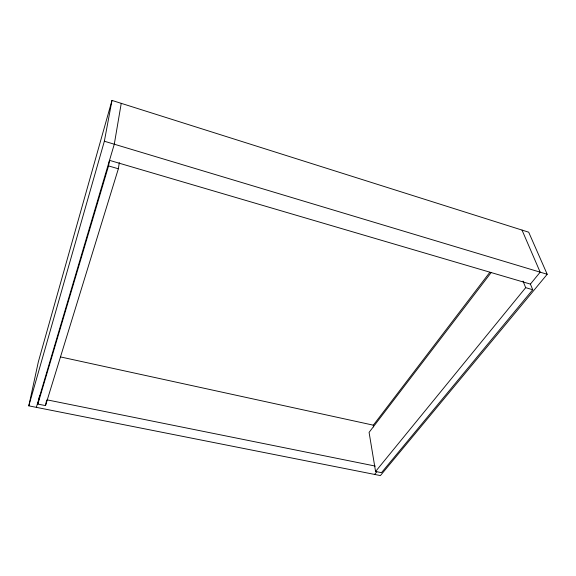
<?xml version="1.0" encoding="UTF-8"?>
<svg xmlns="http://www.w3.org/2000/svg" width="576" height="576" viewBox="0 0 576 576"><rect width="100%" height="100%" fill="white"/><g stroke="black" fill="none" stroke-linecap="round" stroke-linejoin="round"><path stroke-width="0.86" d="M39.607 395.604L37.85 404.078L45.511 405.605L118.354 168.782L119.318 162.612M121.241 103.342L114.286 144.216L36.36 407.347M37.85 404.078L108.54 165.917L109.505 160.344L530.41 284.098L532.728 289.728L381.499 472.666L375.574 471.485L369.086 432.382L491.22 272.484M28.8 405.85L104.357 141.228L111.989 100.418L528.696 232.193L547.2 274.277L380.405 475.582L28.8 405.85L38.34 361.85L111.989 100.418M45.511 405.605L46.548 400.37M373.162 425.405L489.845 272.297M375.574 471.485L525.679 287.669L523.022 281.095M374.587 474.422L376.754 471.78M530.41 284.098L540.173 272.167L522.014 230.083M46.98 399.838L375.271 466.078M60.466 356.918L373.334 425.174L373.637 426.924M108.54 165.917L118.354 168.782M525.679 287.669L532.728 289.728M104.357 141.228L547.2 274.277"/></g></svg>
